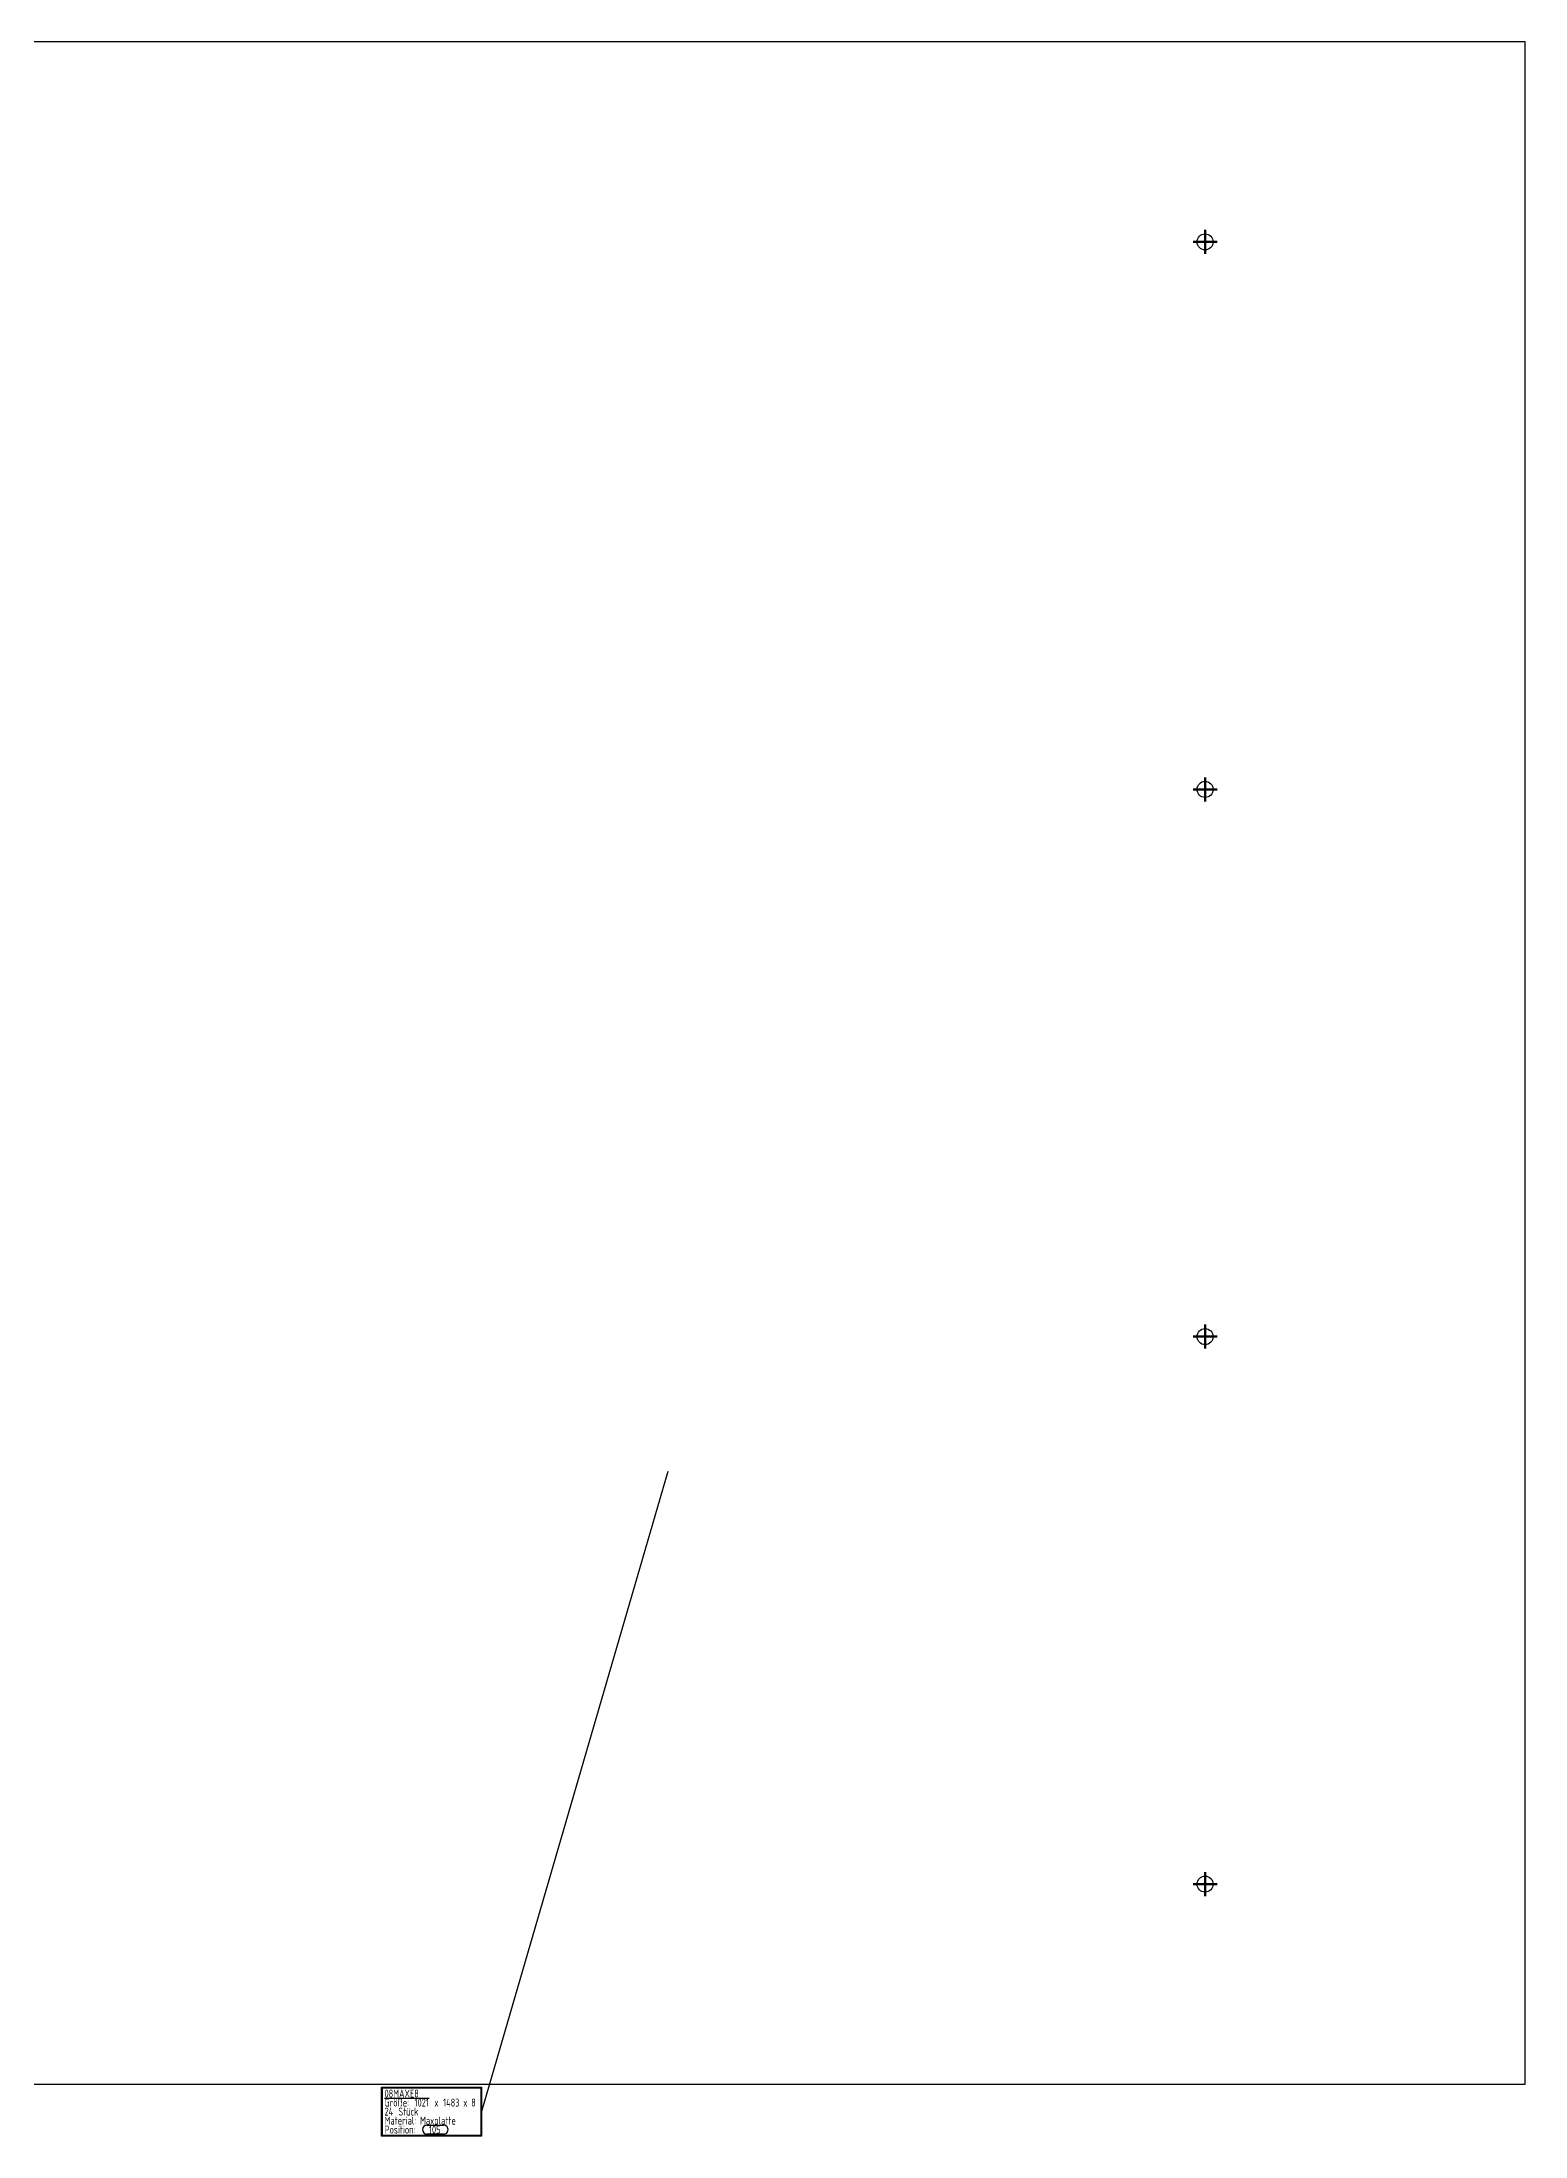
# Model space of a CAD drawing. Header units: millimetres. Extents: x -1 to 1749, y -8600 to -1376.
# Drawn here: x 748 to 1490, y -3205 to -2158 of the extents above; entities that cross this region are included whole.
import ezdxf
from ezdxf.enums import TextEntityAlignment as Align

# ---------------------------------------------------------------- set-up
doc = ezdxf.new("R2010")
doc.units = ezdxf.units.MM
doc.linetypes.add('STRICHPUNKT2', pattern=[18.5, 10, -4, 0.5, -4])
doc.layers.get('0').update_dxf_attribs({"linetype": 'CONTINUOUS'})
doc.layers.add('DIM49', color=4, linetype='CONTINUOUS')
doc.layers.add('TXT_ALL', color=7, linetype='CONTINUOUS')
doc.layers.add('LE_ALL', color=7, linetype='CONTINUOUS', lineweight=50)
doc.styles.add('ISOCPEUR', font='ISOCPEUR.ttf')

# ---------------------------------------------------------------- blocks, each defined once
blk = doc.blocks.new('SHAPE_00109', base_point=(1061.5, -2872.7))
at = {"layer": 'DIM49', "color": 1}
for p, q in [((1061.5, -2872.7), (968.3, -3192.7)), ((919.8, -3186), (942.1, -3186)), ((941, -3199.5), (949.3, -3199.5)), ((949.3, -3204), (941, -3204))]:
    blk.add_line(p, q, dxfattribs=at)
for points in [[(918.3, -3180.5), (968.3, -3180.5), (968.3, -3205), (918.3, -3205)], [(918.7, -3180.9), (967.9, -3180.9), (967.9, -3204.6), (918.7, -3204.6)]]:
    blk.add_lwpolyline(points, close=True, dxfattribs=at)
for centre, start_param, end_param in [((941, -3201.7), 3.141593, 0), ((949.3, -3201.7), 0, 3.141593)]:
    blk.add_ellipse(centre, major_axis=(0, -2.25), ratio=1, start_param=start_param, end_param=end_param, dxfattribs=at)
at = {"layer": 'TXT_ALL', "color": 1, "style": 'ISOCPEUR', "width": 0.65}
for s, p in [('08MAXE8', (919.8, -3183.7)), ('Größe:', (919.8, -3188.2)), ('24', (919.8, -3192.7)), (' Stück', (924.8, -3192.7)), ('1021', (934.8, -3188.2)), (' x', (942.8, -3188.2)), ('1483 x 8', (949.1, -3188.2)), ('Material: Maxplatte', (919.8, -3197.2)), ('Position:', (919.8, -3201.7)), ('105', (942, -3201.7))]:
    blk.add_text(s, height=4, dxfattribs=at).set_placement(p, align=Align.MIDDLE_LEFT)
blk = doc.blocks.new('08MAXE8_00025', base_point=(420, -3079))
blk.add_lwpolyline([(1490, -3179), (1490, -2158), (7, -2158), (7, -3179)], close=True)
for centre in [(1330, -2258), (1330, -2531.7), (1330, -2805.3), (1330, -3079)]:
    blk.add_circle(centre, 4)
blk.add_blockref('SHAPE_00109', (1061.5, -2872.7))
blk = doc.blocks.new('_00027', base_point=(1330, -2258))
at = {"layer": 'LE_ALL', "color": 1, "linetype": 'STRICHPUNKT2'}
for p, q in [((32, -2258), (26, -2258)), ((32, -2258), (26, -2258)), ((32, -2258), (32, -2252)), ((32, -2258), (32, -2252)), ((32, -2258), (32, -2264)), ((32, -2258), (38, -2258)), ((32, -2258), (32, -2264)), ((32, -2258), (38, -2258)), ((424, -2258), (418, -2258)), ((424, -2258), (418, -2258)), ((424, -2258), (424, -2252)), ((424, -2258), (424, -2252)), ((424, -2258), (424, -2264)), ((424, -2258), (430, -2258)), ((424, -2258), (424, -2264)), ((424, -2258), (430, -2258)), ((1330, -2258), (1324, -2258)), ((1330, -2258), (1324, -2258)), ((1330, -2258), (1330, -2252)), ((1330, -2258), (1330, -2252)), ((1330, -2258), (1330, -2264)), ((1330, -2258), (1336, -2258)), ((1330, -2258), (1330, -2264)), ((1330, -2258), (1336, -2258)), ((32, -2531.7), (26, -2531.7)), ((32, -2531.7), (26, -2531.7)), ((32, -2531.7), (32, -2525.7)), ((32, -2531.7), (32, -2525.7)), ((32, -2531.7), (32, -2537.7)), ((32, -2531.7), (38, -2531.7)), ((32, -2531.7), (32, -2537.7)), ((32, -2531.7), (38, -2531.7)), ((424, -2531.7), (418, -2531.7)), ((424, -2531.7), (418, -2531.7)), ((424, -2531.7), (424, -2525.7)), ((424, -2531.7), (424, -2525.7)), ((424, -2531.7), (424, -2537.7)), ((424, -2531.7), (430, -2531.7)), ((424, -2531.7), (424, -2537.7)), ((424, -2531.7), (430, -2531.7)), ((1330, -2531.7), (1324, -2531.7)), ((1330, -2531.7), (1324, -2531.7)), ((1330, -2531.7), (1330, -2525.7)), ((1330, -2531.7), (1330, -2525.7)), ((1330, -2531.7), (1330, -2537.7)), ((1330, -2531.7), (1336, -2531.7)), ((1330, -2531.7), (1330, -2537.7)), ((1330, -2531.7), (1336, -2531.7)), ((32, -2805.3), (26, -2805.3)), ((32, -2805.3), (26, -2805.3)), ((32, -2805.3), (32, -2799.3)), ((32, -2805.3), (32, -2799.3)), ((32, -2805.3), (32, -2811.3)), ((32, -2805.3), (38, -2805.3)), ((32, -2805.3), (32, -2811.3)), ((32, -2805.3), (38, -2805.3)), ((424, -2805.3), (418, -2805.3)), ((424, -2805.3), (418, -2805.3)), ((424, -2805.3), (424, -2799.3)), ((424, -2805.3), (424, -2799.3)), ((424, -2805.3), (424, -2811.3)), ((424, -2805.3), (430, -2805.3)), ((424, -2805.3), (424, -2811.3)), ((424, -2805.3), (430, -2805.3)), ((1330, -2805.3), (1324, -2805.3)), ((1330, -2805.3), (1324, -2805.3)), ((1330, -2805.3), (1330, -2799.3)), ((1330, -2805.3), (1330, -2799.3)), ((1330, -2805.3), (1330, -2811.3)), ((1330, -2805.3), (1336, -2805.3)), ((1330, -2805.3), (1330, -2811.3)), ((1330, -2805.3), (1336, -2805.3)), ((32, -3079), (32, -3073)), ((32, -3079), (32, -3073)), ((424, -3079), (424, -3073)), ((424, -3079), (424, -3073)), ((1330, -3079), (1330, -3073)), ((1330, -3079), (1330, -3073)), ((32, -3079), (26, -3079)), ((32, -3079), (26, -3079)), ((32, -3079), (32, -3085)), ((32, -3079), (38, -3079)), ((32, -3079), (32, -3085)), ((32, -3079), (38, -3079)), ((424, -3079), (418, -3079)), ((424, -3079), (418, -3079)), ((424, -3079), (424, -3085)), ((424, -3079), (430, -3079)), ((424, -3079), (424, -3085)), ((424, -3079), (430, -3079)), ((1330, -3079), (1324, -3079)), ((1330, -3079), (1324, -3079)), ((1330, -3079), (1330, -3085)), ((1330, -3079), (1336, -3079)), ((1330, -3079), (1330, -3085)), ((1330, -3079), (1336, -3079))]:
    blk.add_line(p, q, dxfattribs=at)
blk = doc.blocks.new('_00026')
blk.add_blockref('_00027', (1330, -2258))
blk = doc.blocks.new('08MAXE8_00024')
for name, p in [('08MAXE8_00025', (420, -3079)), ('_00026', (0, 0))]:
    blk.add_blockref(name, p)
blk = doc.blocks.new('Maxplatten R2_3_16_ 1.+2.OG_00023')
blk.add_blockref('08MAXE8_00024', (0, 0))
blk = doc.blocks.new('Maxplatten_00022')
blk.add_blockref('Maxplatten R2_3_16_ 1.+2.OG_00023', (0, 0))
blk = doc.blocks.new('Hauptbaugruppe_00021')
blk.add_blockref('Maxplatten_00022', (0, 0))
blk = doc.blocks.new('_A3D0059_00020')
blk.add_blockref('Hauptbaugruppe_00021', (0, 0))
blk = doc.blocks.new('_ANS0059_00019')
blk.add_blockref('_A3D0059_00020', (0, 0))

msp = doc.modelspace()

# ---------------------------------------------------------------- block references
msp.add_blockref('_ANS0059_00019', (0, 0))

doc.saveas('drawing.dxf')
